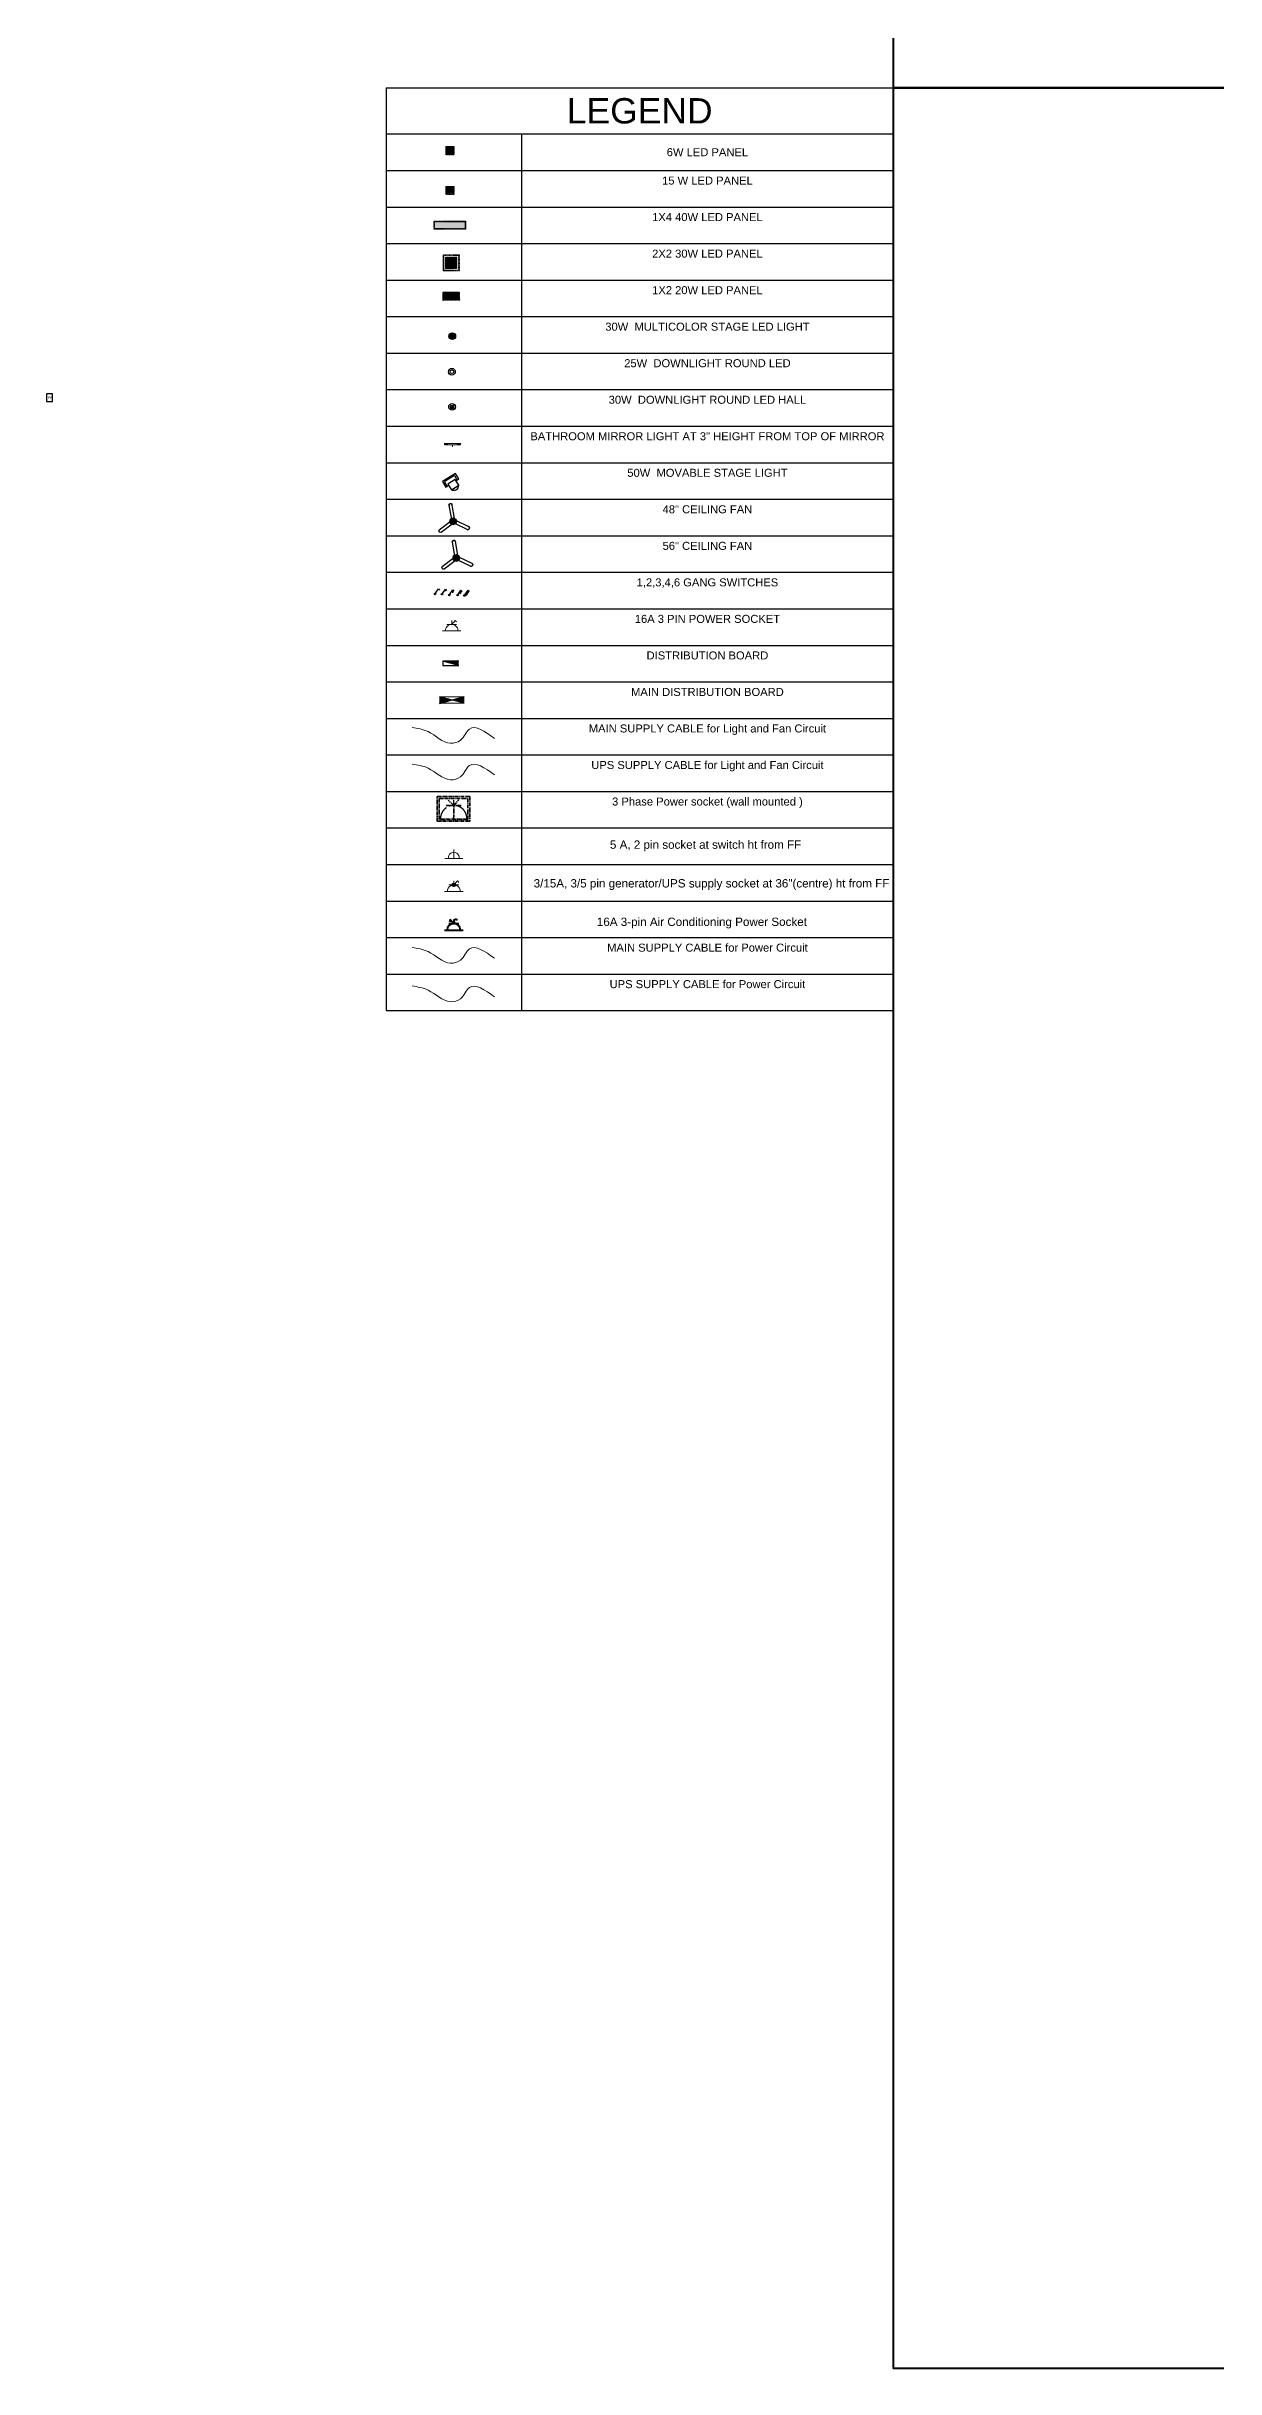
# Model space of a CAD drawing. Header units: millimetres. Extents: x 2390631 to 3337895, y 3598750 to 3969149.
# Drawn here: x 2390631 to 2430778, y 3786495 to 3866236 of the extents above; entities that cross this region are included whole.
import ezdxf

# ---------------------------------------------------------------- set-up
doc = ezdxf.new("R2010")
doc.units = ezdxf.units.MM
doc.header["$MEASUREMENT"] = 0
doc.linetypes.add('CENTER', pattern=[2, 1.25, -0.25, 0.25, -0.25])
for name, color, linetype, lineweight in [('1 LIGHT N SWITCH', 3, 'Continuous', 25), ('4 CCTV QM FIRE', 82, 'Continuous', 30), ('4 DB BOXES', 3, 'Continuous', 25), ('5 A power', 220, 'Continuous', 9), ('5 DB BOXES', 3, 'Continuous', 25), ('conduit Light & fan City', 30, 'Continuous', 5), ('elect text', 2, 'Continuous', 50), ('Picture Light', 3, 'Continuous', 35), ('Power Sockets City supply', 141, 'Continuous', 13), ('Switches', 173, 'Continuous', 15), ('wall 0.4', 7, 'Continuous', 40)]:
    doc.layers.add(name, color=color, linetype=linetype, lineweight=lineweight)
for name, color, linetype in [('1 x 4 recessed', 80, 'CENTER'), ('2 x 11 recessed', 60, 'CENTER'), ('Bathroom Mirror Light', 111, 'CENTER'), ('ceilling fan', 3, 'Continuous'), ('Fixtures', 35, 'Continuous'), ('power socket 3phase line', 54, 'CENTER'), ('power socket Generator', 210, 'CENTER'), ('wire powered ups', 3, 'Continuous'), ('Wires', 1, 'Continuous')]:
    doc.layers.add(name, color=color, linetype=linetype)
doc.styles.add('FixtureNames', font='arial.ttf', dxfattribs={"height": 0.2})
doc.styles.get("Standard").update_dxf_attribs({"font": 'arial.ttf'})

# ---------------------------------------------------------------- blocks, each defined once
blk = doc.blocks.new('*T58')
at = {"layer": 'Wires', "color": 0, "linetype": 'ByBlock', "lineweight": -2, "ltscale": 5, "transparency": 16777216}
for p, q in [((0, 0), (17421, 0)), ((0, 0), (0, -31682)), ((17421, 0), (17421, -31682)), ((0, -1579), (17421, -1579)), ((4649, -1579), (4649, -31682)), ((0, -2834), (17421, -2834)), ((0, -4088), (17421, -4088)), ((0, -5342), (17421, -5342)), ((0, -6597), (17421, -6597)), ((0, -7851), (17421, -7851)), ((0, -9105), (17421, -9105)), ((0, -10360), (17421, -10360)), ((0, -11614), (17421, -11614)), ((0, -12868), (17421, -12868)), ((0, -14122), (17421, -14122)), ((0, -15377), (17421, -15377)), ((0, -16631), (17421, -16631)), ((0, -17885), (17421, -17885)), ((0, -19140), (17421, -19140)), ((0, -20394), (17421, -20394)), ((0, -21648), (17421, -21648)), ((0, -22902), (17421, -22902)), ((0, -24157), (17421, -24157)), ((0, -25411), (17421, -25411)), ((0, -26665), (17421, -26665)), ((0, -27920), (17421, -27920)), ((0, -29174), (17421, -29174)), ((0, -30428), (17421, -30428)), ((0, -31682), (17421, -31682))]:
    blk.add_line(p, q, dxfattribs=at)
at = {"layer": 'Wires', "color": 0, "lineweight": 9, "ltscale": 5, "transparency": 16777216}
for s, insert, char_height, width, attachment_point in [('LEGEND', (8710, -790), 871, 17002.63, 5), ('6W LED PANEL', (11035, -2207), 274.75, 12353.82, 5), ('15 W LED PANEL', (11035, -3043), 274.75, 12353.82, 2), ('1X4 40W LED PANEL', (11035, -4297), 274.75, 12353.82, 2), ('2X2 30W LED PANEL', (11035, -5551), 274.75, 12353.82, 2), ('1X2 20W LED PANEL', (11035, -6806), 274.75, 12353.82, 2), ('30W  MULTICOLOR STAGE LED LIGHT', (11035, -8060), 274.75, 12353.82, 2), ('25W  DOWNLIGHT ROUND LED ', (11035, -9314), 274.75, 12353.82, 2), ('30W  DOWNLIGHT ROUND LED HALL', (11035, -10569), 274.75, 12353.82, 2), ('BATHROOM MIRROR LIGHT AT 3" HEIGHT FROM TOP OF MIRROR', (11035, -11823), 274.75, 12353.82, 2), ('50W  MOVABLE STAGE LIGHT', (11035, -13077), 274.75, 12353.82, 2), ('48" CEILING FAN  ', (11035, -14331), 274.75, 12353.82, 2), ('56" CEILING FAN  ', (11035, -15586), 274.75, 12353.82, 2), ('1,2,3,4,6 GANG SWITCHES  ', (11035, -16840), 274.75, 12353.82, 2), ('16A 3 PIN POWER SOCKET', (11035, -18094), 274.75, 12353.82, 2), ('DISTRIBUTION BOARD', (11035, -19349), 274.75, 12353.82, 2), ('MAIN DISTRIBUTION BOARD', (11035, -20603), 274.75, 12353.82, 2), ('MAIN SUPPLY CABLE for Light and Fan Circuit', (11035, -21857), 274.75, 12353.82, 2), ('UPS SUPPLY CABLE for Light and Fan Circuit', (11035, -23111), 274.75, 12353.82, 2), ('{\\C256;3 Phase Power socket (wall mounted ) }', (11035, -24366), 274.75, 12353.82, 2), ('MAIN SUPPLY CABLE for Power Circuit', (11035, -29383), 274.75, 12353.82, 2), ('UPS SUPPLY CABLE for Power Circuit', (11035, -30637), 274.75, 12353.82, 2)]:
    blk.add_mtext(s, dxfattribs=dict(at, insert=insert, char_height=char_height, width=width, attachment_point=attachment_point))
blk = doc.blocks.new('1by1 6w')
at = {"layer": '2 x 11 recessed', "lineweight": 0}
h = blk.add_hatch(dxfattribs=at)
h.set_pattern_fill('AR-SAND', color=256, scale=7.6)
h.set_pattern_definition([(37.5, (-507751.777, 116886.896), (-0.47874952, 14.64386064), [0, -11.552, 0, -12.92, 0, -12.35]), (7.5, (-507751.777, 116886.896), (13.45030296, 21.4483101), [0, -6.232, 0, -10.412, 0, -3.99]), (327.5, (-507761.125, 116886.896), (23.66747815, 0.0430088), [0, -3.8, 0, -13.68, 0, -17.86]), (317.5, (-507761.125, 116886.896), (22.8465622, 6.6703343), [0, -1.9, 0, -8.968, 0, -10.26])])
h.paths.add_polyline_path([(-106, 106), (106, 106), (106, -106), (-106, -106)])
for points in [[(-152, 152), (152, 152), (152, -152), (-152, -152)], [(-137, 137), (137, 137), (137, -137), (-137, -137)], [(-106, 106), (106, 106), (106, -106), (-106, -106)]]:
    blk.add_lwpolyline(points, close=True, dxfattribs=at)
blk = doc.blocks.new('1by1 15w')
at = {"layer": '2 x 11 recessed', "lineweight": 0, "true_color": 0xffffff}
h = blk.add_hatch(dxfattribs=at)
h.set_pattern_fill('DOTS', scale=7.6)
h.set_pattern_definition([(0, (-24150.00014, -28906.40267), (0.2375, 0.475), [0, -0.475])])
h.paths.add_polyline_path([(111699, 133932), (111912, 133932), (111912, 133720), (111699, 133720)])
at = {"layer": '2 x 11 recessed', "lineweight": 0}
for points in [[(111654, 133978), (111958, 133978), (111958, 133674), (111654, 133674)], [(111669, 133963), (111942, 133963), (111942, 133689), (111669, 133689)], [(111699, 133932), (111912, 133932), (111912, 133720), (111699, 133720)]]:
    blk.add_lwpolyline(points, close=True, dxfattribs=at)
blk = doc.blocks.new('4 ft recessed panel')
at = {"layer": '1 x 4 recessed', "lineweight": 0}
h = blk.add_hatch(dxfattribs=at)
h.set_pattern_fill('AR-SAND', color=256, scale=6.25)
h.set_pattern_definition([(37.5, (-418269.719, 97562.351), (-0.39370849, 12.04264856), [0, -9.5, 0, -10.625, 0, -10.15625]), (7.5, (-418269.719, 97562.351), (11.0611044, 17.6384129), [0, -5.125, 0, -8.5625, 0, -3.28125]), (327.5, (-418277.406, 97562.351), (19.46338664, 0.03536908), [0, -3.125, 0, -11.25, 0, -14.6875]), (317.5, (-418277.406, 97562.351), (18.7882913, 5.4854723), [0, -1.5625, 0, -7.375, 0, -8.4375])])
h.paths.add_polyline_path([(-575, 125), (575, 125), (575, -125), (-575, -125)])
for points in [[(-600, 150), (600, 150), (600, -150), (-600, -150)], [(-575, 125), (575, 125), (575, -125), (-575, -125)]]:
    blk.add_lwpolyline(points, close=True, dxfattribs=at)
blk = doc.blocks.new('2X2 30W')
at = {"layer": '2 x 11 recessed', "lineweight": 0, "transparency": 33554664}
h = blk.add_hatch(dxfattribs=at)
h.set_pattern_fill('DOTS', color=4, scale=15.2)
h.paths.add_polyline_path([(-213, 213), (213, 213), (213, -213), (-213, -213)])
at = {"layer": '2 x 11 recessed', "lineweight": 0}
for points in [[(-304, 304), (304, 304), (304, -304), (-304, -304)], [(-274, 274), (274, 274), (274, -274), (-274, -274)], [(-213, 213), (213, 213), (213, -213), (-213, -213)]]:
    blk.add_lwpolyline(points, close=True, dxfattribs=at)
blk = doc.blocks.new('2 ft panel')
at = {"layer": '1 x 4 recessed', "lineweight": 0}
h = blk.add_hatch(dxfattribs=at)
h.set_pattern_fill('AR-SAND', color=256, scale=6.25)
h.set_pattern_definition([(37.5, (-417982.219, 97562.351), (-0.39370849, 12.04264856), [0, -9.5, 0, -10.625, 0, -10.15625]), (7.5, (-417982.219, 97562.351), (11.0611044, 17.6384129), [0, -5.125, 0, -8.5625, 0, -3.28125]), (327.5, (-417989.906, 97562.351), (19.46338664, 0.03536908), [0, -3.125, 0, -11.25, 0, -14.6875]), (317.5, (-417989.906, 97562.351), (18.7882913, 5.4854723), [0, -1.5625, 0, -7.375, 0, -8.4375])])
h.paths.add_polyline_path([(287, -125), (287, 125), (-288, 125), (-288, -125)])
at = {"layer": '1 x 4 recessed'}
blk.add_line((287, 125), (287, -125), dxfattribs=at)
at = {"layer": '1 x 4 recessed', "lineweight": 0}
for points in [[(316, -150), (-313, -150), (-313, 150), (316, 150)], [(287, -125), (-288, -125), (-288, 125), (287, 125)], [(316, 150), (316, -150)]]:
    blk.add_lwpolyline(points, dxfattribs=at)
blk = doc.blocks.new('PL light')
at = {"layer": 'Picture Light', "ltscale": 3}
h = blk.add_hatch(dxfattribs=at)
h.set_pattern_fill('STEEL', color=256, scale=20.246379, angle=30, style=0)
h.set_pattern_definition([(75, (487995.345, 376680.3131), (-2.44456258, 0.655018569), []), (75, (487994.7122, 376681.409), (-2.44456258, 0.655018569), [])])
h.paths.add_polyline_path([(886348, -139823), (886348, -139877), (886445, -139877), (886445, -139823)])
h.paths.add_polyline_path([(886895, -139823), (886895, -139877), (886997, -139877, -0.797089), (886997, -139846), (886997, -139823)])
at = {"layer": 'Picture Light', "linetype": 'Continuous', "lineweight": 13}
for p, q in [((886445, -139823), (886445, -139877)), ((886677, -139877), (886677, -139967)), ((886895, -139823), (886895, -139877))]:
    blk.add_line(p, q, dxfattribs=at)
blk.add_lwpolyline([(886348, -139823), (886997, -139823), (886997, -139877), (886348, -139877)], close=True, dxfattribs=at)
blk = doc.blocks.new('1 WAY')
at = {"layer": 'Switches', "lineweight": 30}
for p, q in [((1.8, 2.1), (6, 8.5)), ((6, 8.5), (7.8, 6.5))]:
    blk.add_line(p, q, dxfattribs=at)
blk.add_circle((1.1, 1.1), 1.13, dxfattribs=at)
blk = doc.blocks.new('2 WAY')
at = {"layer": 'Switches', "lineweight": 30}
for p, q in [((1.8, 2.1), (6, 8.5)), ((5.3, 7.3), (7, 5.3)), ((6, 8.5), (7.8, 6.5))]:
    blk.add_line(p, q, dxfattribs=at)
blk.add_circle((1.1, 1.1), 1.13, dxfattribs=at)
blk = doc.blocks.new('3 WAY')
at = {"layer": 'Switches', "lineweight": 30}
for p, q in [((1.8, 2.1), (6, 8.5)), ((4.5, 6), (6.3, 4)), ((5.3, 7.3), (7, 5.3)), ((6, 8.5), (7.8, 6.5))]:
    blk.add_line(p, q, dxfattribs=at)
blk.add_circle((1.1, 1.1), 1.13, dxfattribs=at)
blk = doc.blocks.new('4 WAY')
at = {"layer": 'Switches', "lineweight": 30}
for p, q in [((1.8, 2.1), (6, 8.5)), ((3.6, 4.9), (5.4, 2.9)), ((4.5, 6), (6.3, 4)), ((5.3, 7.3), (7, 5.3)), ((6, 8.5), (7.8, 6.5))]:
    blk.add_line(p, q, dxfattribs=at)
blk.add_circle((1.1, 1.1), 1.13, dxfattribs=at)
blk = doc.blocks.new('6gang switch')
at = {"layer": 'Switches', "lineweight": 30}
for p, q in [((1.7, 2.1), (6.5, 9.2)), ((2.4, 3.2), (4.2, 1.2)), ((3.3, 4.3), (5.1, 2.3)), ((4.1, 5.5), (5.8, 3.5)), ((5, 6.7), (6.7, 4.7)), ((5.7, 7.9), (7.5, 5.9)), ((6.5, 9.2), (8.2, 7.2))]:
    blk.add_line(p, q, dxfattribs=at)
blk.add_circle((1.1, 1.1), 1.13, dxfattribs=at)
blk = doc.blocks.new('STAGE FOCUS LIGHT')
at = {"color": 3}
for p, q in [((-2682257, -787879), (-2682463, -787879)), ((-2682463, -787879), (-2682463, -788360)), ((-2682419, -787943), (-2682419, -788256)), ((-2682419, -787943), (-2682257, -787943)), ((-2682257, -787989), (-2682257, -787879)), ((-2682463, -788360), (-2682254, -788360)), ((-2682419, -788256), (-2682419, -788310)), ((-2682419, -788310), (-2682254, -788310)), ((-2682094, -787989), (-2682301, -787989)), ((-2682301, -787989), (-2682301, -788257)), ((-2682301, -788257), (-2682094, -788257)), ((-2682254, -788360), (-2682254, -788257)), ((-2682094, -788257), (-2682094, -787989))]:
    blk.add_line(p, q, dxfattribs=at)
blk.add_arc((-2682175, -788123), 157, 300.90608, 59.09392, dxfattribs=at)
blk = doc.blocks.new('DOWN LIGHTER')
h = blk.add_hatch()
h.set_pattern_fill('ANSI31', color=3, scale=1.21, style=0)
h.set_pattern_definition([(45, (641438.55685, 140126.62266), (-0.1069499006545, 0.1069499006545), [])])
edge = h.paths.add_edge_path()
edge.add_arc((-2497592, -755389), 31.8, 0, 360)
at = {"color": 3}
for radius in [62.6, 50.1, 31.8]:
    blk.add_circle((-2497592, -755389), radius, dxfattribs=at)
blk = doc.blocks.new('round 25 w')
at = {"layer": 'Fixtures', "color": 3}
for radius in [0.126, 0.0684]:
    blk.add_circle((0, 0), radius, dxfattribs=at)
blk = doc.blocks.new('CEILING FAN')
at = {"color": 3, "extrusion": (-0.602909, 0.79781, 0)}
for p, q in [((106543, -146147, -76), (106635, -146078, -76)), ((106543, -146147, -78), (106635, -146078, -78)), ((106635, -146078, -78), (106635, -146078, -76))]:
    blk.add_line(p, q, dxfattribs=at)
at = {"color": 3}
for p, q in [((106543, -146147, -76), (106635, -146078, -76)), ((106626, -145944, -78), (106626, -145944, -76)), ((106635, -146078, -76), (106652, -146099, -76)), ((106673, -146053, -76), (106646, -146058, -76)), ((106653, -145940, -78), (106653, -145940, -76)), ((106674, -146094, -76), (106685, -146070, -76)), ((106652, -146099, -76), (106560, -146169, -76)), ((106777, -146144, -76), (106674, -146094, -76)), ((106789, -146120, -78), (106789, -146120, -76))]:
    blk.add_line(p, q, dxfattribs=at)
at = {"color": 3, "extrusion": (0, 0, -1)}
for p, q in [((106543, -146147, -78), (106635, -146078, -78)), ((106635, -146078, -78), (106652, -146099, -78)), ((106646, -146058, -78), (106673, -146053, -78)), ((106673, -146053, -78), (106653, -145940, -78)), ((106674, -146094, -78), (106685, -146070, -78)), ((106652, -146099, -78), (106560, -146169, -78)), ((106777, -146144, -78), (106674, -146094, -78))]:
    blk.add_line(p, q, dxfattribs=at)
at = {"color": 3, "extrusion": (-0.984895, -0.173153, 0)}
for p, q in [((106626, -145944, -78), (106626, -145944, -76)), ((106626, -145944, -78), (106646, -146058, -78)), ((106646, -146058, -78), (106646, -146058, -76))]:
    blk.add_line(p, q, dxfattribs=at)
at = {"color": 3, "extrusion": (0.79781, 0.602909, 0)}
for p, q in [((106635, -146078, -76), (106652, -146099, -76)), ((106635, -146078, -78), (106635, -146078, -76)), ((106635, -146078, -78), (106652, -146099, -78)), ((106652, -146099, -78), (106652, -146099, -76))]:
    blk.add_line(p, q, dxfattribs=at)
at = {"color": 3, "extrusion": (0.173153, -0.984895, 0)}
for p, q in [((106673, -146053, -76), (106646, -146058, -76)), ((106646, -146058, -78), (106673, -146053, -78)), ((106646, -146058, -78), (106646, -146058, -76)), ((106673, -146053, -78), (106673, -146053, -76))]:
    blk.add_line(p, q, dxfattribs=at)
at = {"color": 3, "extrusion": (0.984895, 0.173153, 0)}
for p, q in [((106653, -145940, -78), (106653, -145940, -76)), ((106673, -146053, -78), (106673, -146053, -76))]:
    blk.add_line(p, q, dxfattribs=at)
at = {"color": 3, "extrusion": (-0.900152, 0.435576, 0)}
for p, q in [((106674, -146094, -76), (106685, -146070, -76)), ((106674, -146094, -78), (106685, -146070, -78)), ((106685, -146070, -78), (106685, -146070, -76)), ((106674, -146094, -78), (106674, -146094, -76))]:
    blk.add_line(p, q, dxfattribs=at)
at = {"color": 3, "extrusion": (0.435576, 0.900152, 0)}
for p, q in [((106685, -146070, -78), (106685, -146070, -76)), ((106685, -146070, -78), (106789, -146120, -78)), ((106789, -146120, -78), (106789, -146120, -76))]:
    blk.add_line(p, q, dxfattribs=at)
at = {"color": 3, "extrusion": (0.602909, -0.79781, 0)}
for p, q in [((106652, -146099, -76), (106560, -146169, -76)), ((106652, -146099, -78), (106560, -146169, -78)), ((106562, -146167, -2), (106562, -146167, 0)), ((106652, -146099, -78), (106652, -146099, -76))]:
    blk.add_line(p, q, dxfattribs=at)
at = {"color": 3, "extrusion": (-0.435576, -0.900152, 0)}
for p, q in [((106777, -146144, -76), (106674, -146094, -76)), ((106674, -146094, -78), (106674, -146094, -76)), ((106777, -146144, -78), (106674, -146094, -78))]:
    blk.add_line(p, q, dxfattribs=at)
at = {"color": 3}
for centre, radius in [((106660, -146076, -71), 26.7), ((106660, -146076, -81), 26.7), ((106660, -146076, 0), 6.78)]:
    blk.add_circle(centre, radius, dxfattribs=at)
at = {"color": 3, "extrusion": (0, 0, -1)}
for centre, radius in [((-106660, -146076, 81), 26.7), ((-106660, -146076, 71), 26.7), ((-106660, -146076, 81), 6.78), ((-106660, -146076, 81), 6.78)]:
    blk.add_circle(centre, radius, dxfattribs=at)
at = {"color": 3, "extrusion": (-0.024462, -1e-16, 0.999701)}
for centre, radius in [((146076, 106628, -2593), 16.3), ((146075, 106628, -2593), 14.5), ((146075, 106628, -2593), 14.5), ((146076, 106628, -2615), 8.13)]:
    blk.add_circle(centre, radius, dxfattribs=at)
at = {"color": 3, "extrusion": (0.024462, 1e-16, -0.999701)}
for centre, radius in [((-146076, 106628, 2593), 16.3), ((-146076, 106628, 2609), 10.2), ((-146075, 106628, 2609), 9.08), ((-146075, 106628, 2615), 7.26)]:
    blk.add_circle(centre, radius, dxfattribs=at)
at = {"color": 3, "extrusion": (0.024462, 0, -0.999701)}
blk.add_circle((-146075, 106628, 2609), 6.78, dxfattribs=at)
at = {"color": 3, "extrusion": (0, 0, -1)}
for centre, start, end in [((-106640, -145942, 78), 350.0288, 170.0288), ((-106640, -145942, 76), 350.0288, 170.0288), ((-106554, -146156, 2), 232.9215, 52.9215), ((-106783, -146132, 76), 115.822, 295.822), ((-106783, -146132, 78), 115.822, 295.822), ((-106783, -146132, 78), 115.822, 295.822)]:
    blk.add_arc(centre, 13.6, start, end, dxfattribs=at)
at = {"color": 3}
for centre, start, end in [((106640, -145942, -76), 9.9712, 189.9712), ((106640, -145942, -78), 9.9712, 189.9712), ((106783, -146132, -76), 244.178, 64.178)]:
    blk.add_arc(centre, 13.6, start, end, dxfattribs=at)
blk = doc.blocks.new('30w hall light')
at = {"layer": 'Fixtures', "color": 3}
for p, q in [((-0.068, 0), (0.069, 0)), ((0, 0.069), (0, -0.068))]:
    blk.add_line(p, q, dxfattribs=at)
for radius in [0.126, 0.0684]:
    blk.add_circle((0, 0), radius, dxfattribs=at)
blk = doc.blocks.new('15A N soc')
at = {"layer": 'Power Sockets City supply', "color": 244, "lineweight": 13, "true_color": 0x991b1e}
for p, q in [((52222.434, 99516.116), (52222.686, 99516.116)), ((52222.628, 99516.206), (52222.493, 99516.206)), ((52222.561, 99516.206), (52222.561, 99516.26)), ((52222.561, 99516.206), (52222.61, 99516.259)), ((52222.61, 99516.259), (52222.628, 99516.24))]:
    blk.add_line(p, q, dxfattribs=at)
blk.add_arc((52222.561, 99516.118), 0.0881, 358.32, 181.68, dxfattribs=at)
blk = doc.blocks.new('FDB')
at = {"layer": '4 DB BOXES'}
blk.add_hatch(color=256, dxfattribs=at).paths.add_polyline_path([(-65075.5, -197982.4), (-65075.5, -197977), (-65095.8, -197982.4)])
for p, q in [((-65095.8, -197982.4), (-65095.8, -197977)), ((-65095.8, -197977), (-65075.5, -197977)), ((-65075.5, -197977), (-65095.8, -197982.4)), ((-65075.5, -197982.4), (-65095.8, -197982.4))]:
    blk.add_line(p, q, dxfattribs=at)
blk = doc.blocks.new('mpb')
h = blk.add_hatch(color=3)
h.paths.add_polyline_path([(531970, 179435), (531970, 179646), (531575, 179540)])
h.paths.add_polyline_path([(531575, 179540), (531284, 179618), (531284, 179462)])
h.paths.add_polyline_path([(531284, 179462), (531284, 179618), (531180, 179646), (531180, 179435)])
at = {"color": 3}
for p, q in [((531180, 179646), (531970, 179646)), ((531180, 179646), (531970, 179435)), ((531970, 179646), (531180, 179435)), ((531970, 179435), (531180, 179435))]:
    blk.add_line(p, q, dxfattribs=at)
blk = doc.blocks.new('56 INCH FAN')
at = {"color": 67, "true_color": 0x727430, "extrusion": (-0.984895, -0.173153, 0)}
for p, q in [((-0.15, 0.593, -0.001), (-0.15, 0.593, 0.008)), ((-0.15, 0.593, -0.001), (-0.06, 0.082, -0.001)), ((-0.06, 0.082, -0.001), (-0.06, 0.082, 0.008))]:
    blk.add_line(p, q, dxfattribs=at)
at = {"color": 67, "true_color": 0x727430}
for p, q in [((-0.15, 0.593, -0.001), (-0.15, 0.593, 0.008)), ((0.06, 0.103, 0.008), (-0.06, 0.082, 0.008)), ((-0.03, 0.614, -0.001), (-0.03, 0.614, 0.008)), ((0.063, -0.08, 0.008), (0.116, 0.03, 0.008)), ((-0.523, -0.319, 0.008), (-0.11, -0.006, 0.008)), ((-0.036, -0.104, 0.008), (-0.45, -0.416, 0.008)), ((-0.11, -0.006, 0.008), (-0.036, -0.104, 0.008)), ((0.529, -0.306, 0.008), (0.063, -0.08, 0.008)), ((0.583, -0.196, -0.001), (0.583, -0.196, 0.008))]:
    blk.add_line(p, q, dxfattribs=at)
at = {"color": 67, "true_color": 0x727430, "extrusion": (0.173153, -0.984895, 0)}
for p, q in [((0.06, 0.103, 0.008), (-0.06, 0.082, 0.008)), ((-0.06, 0.082, -0.001), (0.06, 0.103, -0.001)), ((-0.06, 0.082, -0.001), (-0.06, 0.082, 0.008)), ((0.06, 0.103, -0.001), (0.06, 0.103, 0.008))]:
    blk.add_line(p, q, dxfattribs=at)
at = {"color": 67, "true_color": 0x727430, "extrusion": (0, 0, -1)}
for p, q in [((-0.06, 0.082, -0.001), (0.06, 0.103, -0.001)), ((0.06, 0.103, -0.001), (-0.03, 0.614, -0.001)), ((0.063, -0.08, -0.001), (0.116, 0.03, -0.001)), ((-0.523, -0.319, -0.001), (-0.11, -0.006, -0.001)), ((-0.036, -0.104, -0.001), (-0.45, -0.416, -0.001)), ((-0.11, -0.006, -0.001), (-0.036, -0.104, -0.001)), ((0.529, -0.306, -0.001), (0.063, -0.08, -0.001))]:
    blk.add_line(p, q, dxfattribs=at)
at = {"color": 67, "true_color": 0x727430, "extrusion": (0.984895, 0.173153, 0)}
for p, q in [((-0.03, 0.614, -0.001), (-0.03, 0.614, 0.008)), ((0.06, 0.103, -0.001), (0.06, 0.103, 0.008))]:
    blk.add_line(p, q, dxfattribs=at)
at = {"color": 67, "true_color": 0x727430, "extrusion": (-0.900152, 0.435576, 0)}
for p, q in [((0.063, -0.08, 0.008), (0.116, 0.03, 0.008)), ((0.063, -0.08, -0.001), (0.116, 0.03, -0.001)), ((0.116, 0.03, -0.001), (0.116, 0.03, 0.008)), ((0.063, -0.08, -0.001), (0.063, -0.08, 0.008))]:
    blk.add_line(p, q, dxfattribs=at)
at = {"color": 67, "true_color": 0x727430, "extrusion": (0.435576, 0.900152, 0)}
for p, q in [((0.116, 0.03, -0.001), (0.116, 0.03, 0.008)), ((0.116, 0.03, -0.001), (0.583, -0.196, -0.001)), ((0.583, -0.196, -0.001), (0.583, -0.196, 0.008))]:
    blk.add_line(p, q, dxfattribs=at)
at = {"color": 67, "true_color": 0x727430, "extrusion": (-0.602909, 0.79781, 0)}
for p, q in [((-0.523, -0.319, 0.008), (-0.11, -0.006, 0.008)), ((-0.523, -0.319, -0.001), (-0.11, -0.006, -0.001)), ((-0.11, -0.006, -0.001), (-0.11, -0.006, 0.008))]:
    blk.add_line(p, q, dxfattribs=at)
at = {"color": 67, "true_color": 0x727430, "extrusion": (0.602909, -0.79781, 0)}
for p, q in [((-0.036, -0.104, 0.008), (-0.45, -0.416, 0.008)), ((-0.036, -0.104, -0.001), (-0.45, -0.416, -0.001)), ((-0.44, -0.407, 0.34), (-0.44, -0.407, 0.349)), ((-0.036, -0.104, -0.001), (-0.036, -0.104, 0.008))]:
    blk.add_line(p, q, dxfattribs=at)
at = {"color": 67, "true_color": 0x727430, "extrusion": (0.79781, 0.602909, 0)}
for p, q in [((-0.11, -0.006, 0.008), (-0.036, -0.104, 0.008)), ((-0.11, -0.006, -0.001), (-0.11, -0.006, 0.008)), ((-0.11, -0.006, -0.001), (-0.036, -0.104, -0.001)), ((-0.036, -0.104, -0.001), (-0.036, -0.104, 0.008))]:
    blk.add_line(p, q, dxfattribs=at)
at = {"color": 67, "true_color": 0x727430, "extrusion": (-0.435576, -0.900152, 0)}
for p, q in [((0.529, -0.306, 0.008), (0.063, -0.08, 0.008)), ((0.063, -0.08, -0.001), (0.063, -0.08, 0.008)), ((0.529, -0.306, -0.001), (0.063, -0.08, -0.001))]:
    blk.add_line(p, q, dxfattribs=at)
at = {"color": 67, "true_color": 0x727430}
for centre, radius in [((0, 0, 0.03), 0.12), ((0, 0, -0.015), 0.12), ((0, 0, 0.351), 0.0305)]:
    blk.add_circle(centre, radius, dxfattribs=at)
at = {"color": 67, "true_color": 0x727430, "extrusion": (0, 0, -1)}
for centre, radius in [((0, 0, 0.015), 0.12), ((0, 0, -0.03), 0.12), ((0, 0, 0.015), 0.0305), ((0, 0, 0.015), 0.0305)]:
    blk.add_circle(centre, radius, dxfattribs=at)
at = {"color": 67, "true_color": 0x727430, "extrusion": (-0.024462, -1e-16, 0.999701)}
for centre, radius in [((-0.003, 0.01, 0.423), 0.0732), ((-0.004, 0.01, 0.423), 0.0654), ((-0.004, 0.01, 0.423), 0.0654), ((-0.003, 0.01, 0.325), 0.0366)]:
    blk.add_circle(centre, radius, dxfattribs=at)
at = {"color": 67, "true_color": 0x727430, "extrusion": (0.024462, 1e-16, -0.999701)}
for centre, radius in [((0.003, 0.01, -0.423), 0.0732), ((0.002, 0.01, -0.35), 0.0457), ((0.004, 0.01, -0.35), 0.0409), ((0.004, 0.01, -0.325), 0.0327)]:
    blk.add_circle(centre, radius, dxfattribs=at)
at = {"color": 67, "true_color": 0x727430, "extrusion": (0.024462, 0, -0.999701)}
blk.add_circle((0.004, 0.01, -0.35), 0.0305, dxfattribs=at)
at = {"color": 67, "true_color": 0x727430, "extrusion": (0, 0, -1)}
for centre, start, end in [((0.09, 0.603, 0.001), 350.02882, 170.02882), ((0.09, 0.603, -0.008), 350.02882, 170.02882), ((0.477, -0.358, -0.34), 232.92146, 52.92146), ((-0.556, -0.251, -0.008), 115.82198, 295.82198), ((-0.556, -0.251, 0.001), 115.82198, 295.82198), ((-0.556, -0.251, 0.001), 115.82198, 295.82198)]:
    blk.add_arc(centre, 0.061, start, end, dxfattribs=at)
at = {"color": 67, "true_color": 0x727430}
for centre, start, end in [((-0.09, 0.603, 0.008), 9.97118, 189.97118), ((-0.09, 0.603, -0.001), 9.97118, 189.97118), ((0.556, -0.251, 0.008), 244.17802, 64.17802)]:
    blk.add_arc(centre, 0.061, start, end, dxfattribs=at)
blk = doc.blocks.new('3 ph sock')
at = {"color": 2, "ltscale": 5}
blk.add_line((-44666.12, -38223.8), (-44666.12, -38222), dxfattribs=at)
at = {"ltscale": 5}
blk.add_arc((-44666.12, -38228.39), 4.59, 0, 180, dxfattribs=at)
at = {"layer": 'power socket 3phase line', "lineweight": 25}
blk.add_line((-44670.92, -38228.39), (-44661.32, -38228.39), dxfattribs=at)
at = {"layer": 'power socket 3phase line', "lineweight": 35}
for p, q in [((-44663.58, -38223.8), (-44668.73, -38223.8)), ((-44666.13, -38228.39), (-44666.08, -38223.8))]:
    blk.add_line(p, q, dxfattribs=at)
at = {"layer": 'power socket 3phase line', "color": 1, "lineweight": 35}
blk.add_line((-44666.12, -38223.8), (-44668, -38222), dxfattribs=at)
at = {"layer": 'power socket 3phase line', "color": 5, "lineweight": 35}
blk.add_line((-44666.12, -38223.8), (-44664.34, -38221.91), dxfattribs=at)
at = {"layer": 'power socket 3phase line', "lineweight": 35}
for points in [[(-44671.8, -38220.74), (-44660.56, -38220.74), (-44660.56, -38229.27), (-44671.8, -38229.27)], [(-44671.19, -38221.43), (-44661.18, -38221.43), (-44661.18, -38228.66), (-44671.19, -38228.66)]]:
    blk.add_lwpolyline(points, close=True, dxfattribs=at)
blk = doc.blocks.new('5A soc')
at = {"layer": '5 A power', "lineweight": 18}
for p, q in [((895477, -137969), (895667, -137969)), ((895572, -137969), (895572, -137872))]:
    blk.add_line(p, q, dxfattribs=at)
blk.add_arc((895572, -137960), 57.1, 350.9122, 189.0878, dxfattribs=at)
blk = doc.blocks.new('PA WALL')
at = {"color": 6}
blk.add_lwpolyline([(-2577523, -884294), (-2577312, -884294), (-2577312, -884029), (-2577523, -884029)], close=True, dxfattribs=at)
at = {"color": 6, "style": 'FixtureNames'}
blk.add_text('PA', height=81.2, dxfattribs=at).set_placement((-2577483, -884193))
blk = doc.blocks.new('AC Power Socket')
at = {"layer": 'wall 0.4', "color": 114, "ltscale": 5, "true_color": 0x139b48}
for p, q in [((2405170, 3835891), (2405807, 3835891)), ((2405318, 3836120), (2405660, 3836120)), ((2405368, 3836252), (2405340, 3836174)), ((2405354, 3836213), (2405405, 3836212)), ((2405491, 3836120), (2405368, 3836252)), ((2405491, 3836256), (2405491, 3836120))]:
    blk.add_line(p, q, dxfattribs=at)
for centre, radius, start, end in [((2405488, 3835891), 229, 0, 180), ((2405559, 3836188), 67.6, 32.47968, 294.33068)]:
    blk.add_arc(centre, radius, start, end, dxfattribs=at)

msp = doc.modelspace()

# ---------------------------------------------------------------- linework, layer by layer
at = {"layer": 'wall 0.4', "ltscale": 5}
for points in [[(2419644, 3929111), (2617705, 3929111), (2617776, 3864810), (2419715, 3864810)], [(2419715, 3864810), (2617776, 3864810), (2617776, 3786495), (2419715, 3786495)]]:
    msp.add_lwpolyline(points, close=True, dxfattribs=at)
at = {"layer": 'wall 0.4', "color": 3, "ltscale": 5}
msp.add_circle((2404621, 3837446), 47.6, dxfattribs=at)
at = {"layer": 'wire powered ups', "lineweight": 9}
msp.add_spline([(2403185, 3841594), (2403739, 3841452), (2404512, 3841053), (2404847, 3841156), (2405156, 3841542), (2406019, 3841221)], degree=3, dxfattribs=at)
at = {"layer": 'Wires', "lineweight": 9}
msp.add_spline([(2403185, 3842848), (2403739, 3842706), (2404512, 3842308), (2404847, 3842411), (2405156, 3842796), (2406019, 3842475)], degree=3, dxfattribs=at)
at = {"layer": 'Wires', "color": 2, "lineweight": 9}
msp.add_spline([(2403185, 3835295), (2403739, 3835153), (2404512, 3834755), (2404847, 3834858), (2405156, 3835243), (2406019, 3834922)], degree=3, dxfattribs=at)
at = {"layer": 'Wires', "color": 5, "lineweight": 9}
msp.add_spline([(2403185, 3833972), (2403739, 3833830), (2404512, 3833432), (2404847, 3833535), (2405156, 3833920), (2406019, 3833599)], degree=3, dxfattribs=at)

# ---------------------------------------------------------------- block references
msp.add_blockref('*T58', (2402294, 3864810))
at = {"lineweight": 9, "xscale": 915.8460011794232, "yscale": 915.8460011794232, "zscale": 915.8460011794232}
for name, p in [('round 25 w', (2404555, 3855066)), ('30w hall light', (2404560, 3853859))]:
    msp.add_blockref(name, p, dxfattribs=at)
at = {"layer": '1 LIGHT N SWITCH'}
for name, p, xscale, yscale, zscale in [('DOWN LIGHTER', (6979388, 5239930), 1.831692002358846, 1.831692002358846, 1.831692002358846), ('CEILING FAN', (1965016, 4451952, -1), 4.121307005307405, 4.121307005307405, 4.121307005307405)]:
    msp.add_blockref(name, p, dxfattribs=dict(at, xscale=xscale, yscale=yscale, zscale=zscale))
at = {"layer": '1 LIGHT N SWITCH', "color": 1, "xscale": 1.099015201405201, "yscale": 1.099015201405201, "zscale": 1.099015201405201, "rotation": 302.0605119531594}
msp.add_blockref('STAGE FOCUS LIGHT', (4703385, 1812752), dxfattribs=at)
at = {"layer": '1 x 4 recessed', "xscale": 0.9158460011794232, "yscale": 0.9158460011794232, "zscale": 0.9158460011794232}
for name, p in [('1by1 6w', (2404489, 3862657)), ('1by1 15w', (2302092, 3738724)), ('4 ft recessed panel', (2404489, 3860100))]:
    msp.add_blockref(name, p, dxfattribs=at)
at = {"layer": '1 x 4 recessed', "xscale": 0.9158460011794257, "yscale": 0.9158460011794257, "zscale": 0.9158460011794257, "rotation": 0.4480127828097937}
msp.add_blockref('2 ft panel', (2404531, 3857657), dxfattribs=at)
at = {"layer": '4 CCTV QM FIRE', "color": 4, "rotation": 0.4774412676406812}
msp.add_blockref('PA WALL', (4960698, 4759783), dxfattribs=at)
at = {"layer": '5 DB BOXES'}
for name, p, xscale, yscale, zscale, rotation in [('FDB', (4179322, -1553618), -27.26879209834785, 27.26879211394649, 27.26879210264321, 180), ('mpb', (2977100, 4042426), 1.080112304098565, 1.080112304098565, 1.080112304098565, 180.4705244651931)]:
    msp.add_blockref(name, p, dxfattribs=dict(at, xscale=xscale, yscale=yscale, zscale=zscale, rotation=rotation))
at = {"layer": 'Bathroom Mirror Light', "linetype": 'Continuous', "lineweight": 0, "xscale": 0.8276099628804686, "yscale": 0.8276099628804686, "zscale": 0.8276099628804686}
msp.add_blockref('PL light', (1670757, 3968323), dxfattribs=at)
at = {"layer": 'ceilling fan', "lineweight": -3, "xscale": 23.26248842995735, "yscale": 23.26248842995735, "zscale": 23.26248842995735}
for name, p in [('1 WAY', (2403952, 3847410)), ('2 WAY', (2404191, 3847402)), ('3 WAY', (2404444, 3847375)), ('4 WAY', (2404724, 3847372))]:
    msp.add_blockref(name, p, dxfattribs=at)
at = {"layer": 'conduit Light & fan City', "xscale": 23.26248842995735, "yscale": 23.26248842995735, "zscale": 23.26248842995735}
msp.add_blockref('6gang switch', (2404962, 3847355), dxfattribs=at)
at = {"layer": 'Defpoints', "xscale": 0.9158460011794232, "yscale": 0.9158460011794232, "zscale": 0.9158460011794232}
msp.add_blockref('2X2 30W', (2404532, 3858805), dxfattribs=at)
at = {"layer": 'power socket 3phase line', "lineweight": 35, "xscale": 98.99386847023183, "yscale": 98.99386847023183, "zscale": 98.99386847023183}
msp.add_blockref('3 ph sock', (6826288, 7624094), dxfattribs=at)
at = {"layer": 'power socket Generator', "linetype": 'Continuous', "xscale": 3.253162499517202, "yscale": 3.253162499517202, "zscale": 3.253162499517202}
msp.add_blockref('5A soc', (-508822, 4287183), dxfattribs=at)
at = {"layer": 'Power Sockets City supply', "lineweight": 0, "xscale": 2523.339306174504, "yscale": 2523.339306174504, "zscale": 2523.339306174504}
for p in [(-129370694, -247266764), (-129370620, -247275709)]:
    msp.add_blockref('15A N soc', p, dxfattribs=at)
at = {"layer": 'wall 0.4'}
msp.add_blockref('AC Power Socket', (-870, 0), dxfattribs=at)
at = {"layer": 'Wires', "lineweight": 9, "xscale": 915.8460011794232, "yscale": 915.8460011794232, "zscale": 915.8460011794232}
msp.add_blockref('56 INCH FAN', (2404703, 3848668, 14), dxfattribs=at)

# ---------------------------------------------------------------- texts
at = {"layer": 'elect text', "color": 1, "insert": (2409981, 3838970), "char_height": 285.87, "attachment_point": 1}
msp.add_mtext('{\\fArial|b0|i0|c0|p34;5 A, 2 pin socket at switch ht from FF}', dxfattribs=at)
at = {"layer": 'Wires', "color": 1, "char_height": 285.87, "attachment_point": 1}
for s, insert in [('{\\C256;3/15A, 3/5 pin generator/UPS supply socket at 36"(centre) ht from FF}', (2407362, 3837641)), ('{\\C256;16A 3-pin Air Conditioning Power Socket}', (2409532, 3836320))]:
    msp.add_mtext(s, dxfattribs=dict(at, insert=insert))

doc.saveas('drawing.dxf')
